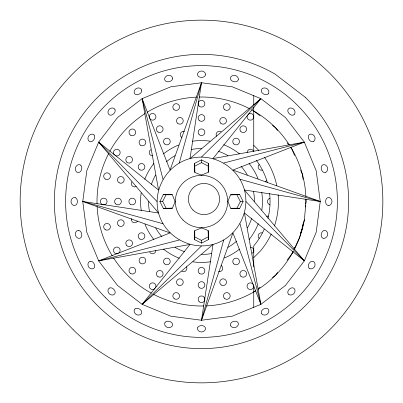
<?xml version="1.0" encoding="UTF-8"?>
<svg xmlns="http://www.w3.org/2000/svg" width="403" height="403" viewBox="0 0 403 403"><rect width="100%" height="100%" fill="white"/><g stroke="black" fill="none" stroke-linecap="round" stroke-linejoin="round"><path stroke-width="0.6" d="M294.119 249.195L299.691 237.241L304.406 219.645L305.993 201.5A104.493 104.493 0 0 0 305.963 198.991M82.756 201.5L86.801 170.766L98.664 142.128L117.535 117.535L142.128 98.664L170.766 86.801L201.5 82.756L232.234 86.801L260.872 98.664L285.465 117.535L304.336 142.128L316.199 170.766L320.244 201.5L316.199 232.234L304.336 260.872L285.465 285.465L260.872 304.336L232.234 316.199L201.5 320.244L170.766 316.199L142.128 304.336L117.535 285.465L98.664 260.872L86.801 232.234L82.756 201.5L158.56 213.006C164.726 236.143 189.884 250.666 213.006 244.44C236.143 238.274 250.666 213.116 244.44 189.994C238.274 166.857 213.116 152.334 189.994 158.56C166.857 164.726 152.334 189.884 158.56 213.006L98.664 142.128L158.56 189.994L142.128 98.664L170.066 170.066L201.5 82.756L189.994 158.56L260.872 98.664L213.006 158.56L304.336 142.128L232.934 170.066L320.244 201.5L244.44 189.994L304.336 260.872L244.44 213.006L260.872 304.336L232.934 232.934L201.5 320.244L213.006 244.44L142.128 304.336L189.994 244.44L98.664 260.872L170.066 232.934L82.756 201.5L162.998 223.73M194.72 230.692L194.372 233.352L194.448 239.604L201.581 243.115L208.603 239.528L208.175 230.556L201.5 227.846L201.772 227.826L194.72 230.692L194.8 236.939L194.448 239.604M208.28 172.308L208.2 166.061L208.553 163.396L201.419 159.885L194.397 163.472L194.825 172.444L201.5 175.154L201.228 175.174L208.28 172.308L208.628 169.648L208.553 163.396M303.081 223.63L302.431 228.546L300.537 233.125M305.267 207.031L305.509 205.187M305.67 203.958L305.993 201.5L305.67 199.042M179.27 162.998L201.5 82.756M201.5 320.244L223.73 240.002M159.885 201.581L163.396 194.448L169.648 194.372L172.308 194.72L175.174 201.772L175.154 201.5L172.444 208.175L163.472 208.603L159.885 201.581L162.55 201.228L166.137 208.255L172.444 208.175M243.115 201.419L239.604 208.553L233.352 208.628L230.692 208.28L227.826 201.228L227.846 201.5L230.556 194.825L239.528 194.397L243.115 201.419L240.45 201.772L236.863 194.745L230.556 194.825M287.087 260.142L291.994 253.749L292.941 251.457M293.893 249.165L294.603 247.447M291.994 253.749L293.057 251.472M172.308 194.72L166.061 194.8L162.6 201.5L162.55 201.228M230.692 208.28L236.939 208.2L240.4 201.5L240.45 201.772M277.652 272.438L275.39 275.39L272.438 277.652M253.749 257.658L260.444 250.958A76.948 76.948 0 0 0 271.234 234.017M201.5 157.044L260.872 98.664M142.128 304.336L201.5 245.956M253.749 291.994L255.22 290.86M258.172 288.598L260.142 287.087M194.825 172.444L194.745 166.137L201.772 162.55L201.419 159.885M201.581 243.115L201.228 240.45L208.255 236.863L208.175 230.556M223.73 162.998L304.336 142.128M98.664 260.872L179.27 240.002M201.772 162.55L201.5 162.6L208.2 166.061M201.228 240.45L201.5 240.4L194.8 236.939M236.863 194.745L239.528 194.397M163.472 208.603L166.137 208.255M163.396 194.448L166.061 194.8M236.939 208.2L239.604 208.553M240.002 179.27L320.244 201.5M253.749 111.006L260.142 115.913M272.438 125.348L275.39 127.61L277.652 130.562M253.749 145.342L258.771 150.364M245.956 201.5L304.336 260.872M98.664 142.128L157.044 201.5M287.087 142.858L288.598 144.828M290.86 147.78L291.994 149.251L294.603 155.553M300.537 169.875L302.431 174.454L303.081 179.37M240.002 223.73L260.872 304.336M142.128 98.664L162.998 179.27M208.255 236.863L208.603 239.528M194.397 163.472L194.745 166.137M253.749 95.309L253.749 104.73M253.749 107.238L253.749 151.558M253.749 267.023L253.749 245.85L254.021 245.573A68.565 68.565 0 0 0 264.292 229.04M253.749 285.752L253.749 307.69M251.754 218.209A52.959 52.959 0 0 1 247.361 227.977M236.667 241.1A52.959 52.959 0 0 1 227.977 247.361M211.535 253.497A52.959 52.959 0 0 1 201.5 254.459M184.791 251.754A52.959 52.959 0 0 1 175.023 247.361M161.9 236.667A52.959 52.959 0 0 1 155.639 227.977M149.503 211.535A52.959 52.959 0 0 1 148.541 201.5M151.246 184.791A52.959 52.959 0 0 1 155.639 175.023M166.333 161.9A52.959 52.959 0 0 1 175.023 155.639M191.465 149.503A52.959 52.959 0 0 1 201.5 148.541M218.209 151.246A52.959 52.959 0 0 1 227.977 155.639M241.1 166.333A52.959 52.959 0 0 1 247.361 175.023M253.497 191.465A52.959 52.959 0 0 1 254.459 201.5M258.263 223.675A60.939 60.939 0 0 1 249.084 239.568M239.568 249.084A60.939 60.939 0 0 1 224.249 258.036M210.678 261.743A60.939 60.939 0 0 1 192.936 261.834M179.325 258.263A60.939 60.939 0 0 1 163.432 249.084M153.916 239.568A60.939 60.939 0 0 1 144.964 224.249M141.257 210.678A60.939 60.939 0 0 1 141.166 192.936M144.737 179.325A60.939 60.939 0 0 1 153.916 163.432M163.432 153.916A60.939 60.939 0 0 1 178.751 144.964M192.322 141.257A60.939 60.939 0 0 1 210.064 141.166M223.675 144.737A60.939 60.939 0 0 1 239.568 153.916M249.084 163.432A60.939 60.939 0 0 1 258.036 178.751M261.743 192.322A60.939 60.939 0 0 1 261.834 210.064M304.406 219.645A104.493 104.493 0 0 1 294.402 249.336M293.223 251.563A104.493 104.493 0 0 1 258.036 289.379M255.905 290.714A104.493 104.493 0 0 1 206.442 305.877M203.963 305.963A104.493 104.493 0 0 1 153.593 294.366M151.402 293.203A104.493 104.493 0 0 1 113.581 257.97M112.266 255.87A104.493 104.493 0 0 1 97.123 206.442M97.037 203.963A104.493 104.493 0 0 1 108.634 153.593M109.797 151.402A104.493 104.493 0 0 1 145.03 113.581M147.13 112.266A104.493 104.493 0 0 1 196.558 97.123M199.037 97.037A104.493 104.493 0 0 1 249.407 108.634M251.598 109.797A104.493 104.493 0 0 1 289.379 144.964M290.714 147.095A104.493 104.493 0 0 1 305.872 196.478M181.899 137.524A3.36 3.36 0 0 1 184.448 131.368M149.357 117.676A3.36 3.36 0 0 1 153.185 113.5A3.36 3.36 0 0 1 155.351 118.734A3.36 3.36 0 0 1 149.694 118.487M265.476 181.899A3.36 3.36 0 0 1 266.71 180.67M247.104 152.536A3.36 3.36 0 0 1 253.371 150.858M248.021 114.432A3.36 3.36 0 0 1 253.552 115.661A3.36 3.36 0 0 1 250.107 120.154A3.36 3.36 0 0 1 247.487 115.127M114.432 154.979A3.36 3.36 0 0 1 115.661 149.448A3.36 3.36 0 0 1 120.154 152.893A3.36 3.36 0 0 1 115.127 155.513M152.536 155.896A3.36 3.36 0 0 1 150.858 149.629M137.524 221.101A3.36 3.36 0 0 1 131.368 218.552M136.29 186.488A3.36 3.36 0 0 1 131.705 181.899M216.512 136.29A3.36 3.36 0 0 1 221.101 131.705M262.338 170.121A3.36 3.36 0 0 1 259.094 164.5M221.101 265.476A3.36 3.36 0 0 1 218.552 271.632M250.465 247.104A3.36 3.36 0 0 1 252.142 253.371M154.979 288.568A3.36 3.36 0 0 1 149.448 287.339A3.36 3.36 0 0 1 152.893 282.846A3.36 3.36 0 0 1 155.513 287.873M253.643 285.324A3.36 3.36 0 0 1 249.815 289.5A3.36 3.36 0 0 1 247.649 284.266A3.36 3.36 0 0 1 253.306 284.513M155.896 250.465A3.36 3.36 0 0 1 149.629 252.142M269.879 204.744A3.36 3.36 0 0 1 269.879 198.256M259.094 238.5A3.36 3.36 0 0 1 262.338 232.879M266.71 216.512A3.36 3.36 0 0 1 268.388 216.063M186.488 266.71A3.36 3.36 0 0 1 181.899 271.295M117.676 253.643A3.36 3.36 0 0 1 113.5 249.815A3.36 3.36 0 0 1 118.734 247.649A3.36 3.36 0 0 1 118.487 253.306M278.151 194.795A76.948 76.948 0 0 1 274.408 226.093M264.529 157.366A76.948 76.948 0 0 1 276.816 185.748M269.577 193.329A68.565 68.565 0 0 1 267.965 218.33M256.368 160.384A68.565 68.565 0 0 1 267.476 182.841M205.505 74.384L205.369 75.195A4.015 3.153 7.5 0 1 201.5 77.346A4.015 3.153 -7.5 0 1 197.495 74.384A4.015 3.153 -7.5 0 1 201.5 71.024A4.015 3.153 7.5 0 1 205.505 74.384M197.631 327.805L197.495 328.616A4.015 3.153 7.5 0 0 201.5 331.976A4.015 3.153 -7.5 0 0 205.505 328.616A4.015 3.153 -7.5 0 0 201.5 325.654A4.015 3.153 7.5 0 0 197.631 327.805M238.269 79.754L237.926 80.499A4.015 3.153 22.5 0 1 233.634 81.577A4.015 3.153 7.5 0 1 230.531 77.678A4.015 3.153 7.5 0 1 235.271 75.467A4.015 3.153 22.5 0 1 238.269 79.754M165.074 322.501L164.731 323.246A4.015 3.153 22.5 0 0 167.729 327.533A4.015 3.153 7.5 0 0 172.469 325.322A4.015 3.153 7.5 0 0 169.366 321.423A4.015 3.153 22.5 0 0 165.074 322.501M268.524 93.415L268 94.05A4.015 3.153 37.5 0 1 263.577 93.98A4.015 3.153 22.5 0 1 261.592 89.411A4.015 3.153 22.5 0 1 266.741 88.504A4.015 3.153 37.5 0 1 268.524 93.415M135 308.95L134.476 309.585A4.015 3.153 37.5 0 0 136.259 314.496A4.015 3.153 22.5 0 0 141.408 313.589A4.015 3.153 22.5 0 0 139.423 309.02A4.015 3.153 37.5 0 0 135 308.95M294.215 114.447L293.545 114.926A4.015 3.153 52.5 0 1 289.289 113.711A4.015 3.153 37.5 0 1 288.553 108.785A4.015 3.153 37.5 0 1 293.762 109.238A4.015 3.153 52.5 0 1 294.215 114.447M109.455 288.074L108.785 288.553A4.015 3.153 52.5 0 0 109.238 293.762A4.015 3.153 37.5 0 0 114.447 294.215A4.015 3.153 37.5 0 0 113.711 289.289A4.015 3.153 52.5 0 0 109.455 288.074M313.589 141.408L312.814 141.695A4.015 3.153 67.5 0 1 309.02 139.423A4.015 3.153 52.5 0 1 309.585 134.476A4.015 3.153 52.5 0 1 314.496 136.259A4.015 3.153 67.5 0 1 313.589 141.408M90.186 261.305L89.411 261.592A4.015 3.153 67.5 0 0 88.504 266.741A4.015 3.153 52.5 0 0 93.415 268.524A4.015 3.153 52.5 0 0 93.98 263.577A4.015 3.153 67.5 0 0 90.186 261.305M325.322 172.469L324.501 172.544A4.015 3.153 82.5 0 1 321.423 169.366A4.015 3.153 67.5 0 1 323.246 164.731A4.015 3.153 67.5 0 1 327.533 167.729A4.015 3.153 82.5 0 1 325.322 172.469M78.499 230.456L77.678 230.531A4.015 3.153 82.5 0 0 75.467 235.271A4.015 3.153 67.5 0 0 79.754 238.269A4.015 3.153 67.5 0 0 81.577 233.634A4.015 3.153 82.5 0 0 78.499 230.456M328.616 205.505L327.805 205.369A4.015 3.153 -82.5 0 1 325.654 201.5A4.015 3.153 82.5 0 1 328.616 197.495A4.015 3.153 82.5 0 1 331.976 201.5A4.015 3.153 -82.5 0 1 328.616 205.505M75.195 197.631L74.384 197.495A4.015 3.153 -82.5 0 0 71.024 201.5A4.015 3.153 82.5 0 0 74.384 205.505A4.015 3.153 82.5 0 0 77.346 201.5A4.015 3.153 -82.5 0 0 75.195 197.631M323.246 238.269L322.501 237.926A4.015 3.153 -67.5 0 1 321.423 233.634A4.015 3.153 -82.5 0 1 325.322 230.531A4.015 3.153 -82.5 0 1 327.533 235.271A4.015 3.153 -67.5 0 1 323.246 238.269M80.499 165.074L79.754 164.731A4.015 3.153 -67.5 0 0 75.467 167.729A4.015 3.153 -82.5 0 0 77.678 172.469A4.015 3.153 -82.5 0 0 81.577 169.366A4.015 3.153 -67.5 0 0 80.499 165.074M305.529 97.471L275.063 74.087A147.125 147.125 0 0 0 54.939 188.68A147.125 147.125 0 0 0 251.82 339.749A147.125 147.125 0 0 0 305.529 97.471M309.585 268.524L308.95 268A4.015 3.153 -52.5 0 1 309.02 263.577A4.015 3.153 -67.5 0 1 313.589 261.592A4.015 3.153 -67.5 0 1 314.496 266.741A4.015 3.153 -52.5 0 1 309.585 268.524M94.05 135L93.415 134.476A4.015 3.153 -52.5 0 0 88.504 136.259A4.015 3.153 -67.5 0 0 89.411 141.408A4.015 3.153 -67.5 0 0 93.98 139.423A4.015 3.153 -52.5 0 0 94.05 135M288.553 294.215L288.074 293.545A4.015 3.153 -37.5 0 1 289.289 289.289A4.015 3.153 -52.5 0 1 294.215 288.553A4.015 3.153 -52.5 0 1 293.762 293.762A4.015 3.153 -37.5 0 1 288.553 294.215M114.926 109.455L114.447 108.785A4.015 3.153 -37.5 0 0 109.238 109.238A4.015 3.153 -52.5 0 0 108.785 114.447A4.015 3.153 -52.5 0 0 113.711 113.711A4.015 3.153 -37.5 0 0 114.926 109.455M261.592 313.589L261.305 312.814A4.015 3.153 -22.5 0 1 263.577 309.02A4.015 3.153 -37.5 0 1 268.524 309.585A4.015 3.153 -37.5 0 1 266.741 314.496A4.015 3.153 -22.5 0 1 261.592 313.589M141.695 90.186L141.408 89.411A4.015 3.153 -22.5 0 0 136.259 88.504A4.015 3.153 -37.5 0 0 134.476 93.415A4.015 3.153 -37.5 0 0 139.423 93.98A4.015 3.153 -22.5 0 0 141.695 90.186M230.531 325.322L230.456 324.501A4.015 3.153 -7.5 0 1 233.634 321.423A4.015 3.153 -22.5 0 1 238.269 323.246A4.015 3.153 -22.5 0 1 235.271 327.533A4.015 3.153 -7.5 0 1 230.531 325.322M172.544 78.499L172.469 77.678A4.015 3.153 -7.5 0 0 167.729 75.467A4.015 3.153 -22.5 0 0 164.731 79.754A4.015 3.153 -22.5 0 0 169.366 81.577A4.015 3.153 -7.5 0 0 172.544 78.499M73.265 329.735A181.35 181.35 0 0 0 376.669 248.434A181.35 181.35 0 0 0 154.566 26.331A181.35 181.35 0 0 0 73.265 329.735M183.007 219.993A26.155 26.155 0 0 0 226.763 208.27A26.155 26.155 0 0 0 194.73 176.237A26.155 26.155 0 0 0 183.007 219.993M192.982 210.018A15.561 15.561 0 0 0 219.015 203.041A15.561 15.561 0 0 0 199.959 183.985A15.561 15.561 0 0 0 192.982 210.018M105.41 297.59A135.892 135.892 0 0 0 332.757 236.672A135.892 135.892 0 0 0 166.328 70.243A135.892 135.892 0 0 0 105.41 297.59M177.506 123.202A3.36 3.36 0 0 0 183.128 121.696A3.36 3.36 0 0 0 179.013 117.58A3.36 3.36 0 0 0 177.506 123.202M158.062 132.078A3.36 3.36 0 0 0 163.099 129.172A3.36 3.36 0 0 0 158.062 126.26A3.36 3.36 0 0 0 158.062 132.078M164.5 143.906A3.36 3.36 0 0 0 170.121 142.4A3.36 3.36 0 0 0 166.006 138.284A3.36 3.36 0 0 0 164.5 143.906M102.024 204.407A3.36 3.36 0 0 0 107.062 201.5A3.36 3.36 0 0 0 102.024 198.593A3.36 3.36 0 0 0 102.024 204.407M115.606 203.873A3.36 3.36 0 0 0 121.222 202.371A3.36 3.36 0 0 0 117.112 198.256A3.36 3.36 0 0 0 115.606 203.873M130.572 204.407A3.36 3.36 0 0 0 135.609 201.5A3.36 3.36 0 0 0 130.572 198.593A3.36 3.36 0 0 0 130.572 204.407M240.883 131.544A3.36 3.36 0 0 0 246.505 130.038A3.36 3.36 0 0 0 242.389 125.927A3.36 3.36 0 0 0 240.883 131.544M233.75 143.906A3.36 3.36 0 0 0 239.367 142.4A3.36 3.36 0 0 0 235.256 138.284A3.36 3.36 0 0 0 233.75 143.906M140.763 145.352A3.36 3.36 0 0 0 145.8 142.44A3.36 3.36 0 0 0 140.763 139.534A3.36 3.36 0 0 0 140.763 145.352M130.668 135.257A3.36 3.36 0 0 0 135.705 132.35A3.36 3.36 0 0 0 130.668 129.439A3.36 3.36 0 0 0 130.668 135.257M126.794 162.117A3.36 3.36 0 0 0 132.411 160.611A3.36 3.36 0 0 0 128.3 156.495A3.36 3.36 0 0 0 126.794 162.117M139.851 169.784A3.36 3.36 0 0 0 144.889 166.877A3.36 3.36 0 0 0 139.851 163.966A3.36 3.36 0 0 0 139.851 169.784M118.452 225.494A3.36 3.36 0 0 0 124.069 223.987A3.36 3.36 0 0 0 119.958 219.872A3.36 3.36 0 0 0 118.452 225.494M105.359 229.72A3.36 3.36 0 0 0 110.397 226.813A3.36 3.36 0 0 0 105.359 223.902A3.36 3.36 0 0 0 105.359 229.72M173.814 109.415A3.36 3.36 0 0 0 179.431 107.908A3.36 3.36 0 0 0 175.32 103.793A3.36 3.36 0 0 0 173.814 109.415M178.202 285.082A3.36 3.36 0 0 0 183.244 282.176A3.36 3.36 0 0 0 178.202 279.264A3.36 3.36 0 0 0 178.202 285.082M105.359 179.098A3.36 3.36 0 0 0 110.397 176.187A3.36 3.36 0 0 0 105.359 173.28A3.36 3.36 0 0 0 105.359 179.098M119.147 182.791A3.36 3.36 0 0 0 124.184 179.884A3.36 3.36 0 0 0 119.147 176.972A3.36 3.36 0 0 0 119.147 182.791M224.436 109.415A3.36 3.36 0 0 0 230.058 107.908A3.36 3.36 0 0 0 225.942 103.793A3.36 3.36 0 0 0 224.436 109.415M220.743 123.202A3.36 3.36 0 0 0 226.36 121.696A3.36 3.36 0 0 0 222.249 117.58A3.36 3.36 0 0 0 220.743 123.202M224.436 298.336A3.36 3.36 0 0 0 230.058 296.83A3.36 3.36 0 0 0 225.942 292.719A3.36 3.36 0 0 0 224.436 298.336M221.438 285.082A3.36 3.36 0 0 0 226.476 282.176A3.36 3.36 0 0 0 221.438 279.264A3.36 3.36 0 0 0 221.438 285.082M199.127 134.627A3.36 3.36 0 0 0 204.744 133.121A3.36 3.36 0 0 0 200.629 129.01A3.36 3.36 0 0 0 199.127 134.627M199.127 106.08A3.36 3.36 0 0 0 204.744 104.573A3.36 3.36 0 0 0 200.629 100.463A3.36 3.36 0 0 0 199.127 106.08M199.127 120.356A3.36 3.36 0 0 0 204.744 118.85A3.36 3.36 0 0 0 200.629 114.734A3.36 3.36 0 0 0 199.127 120.356M158.062 276.74A3.36 3.36 0 0 0 163.099 273.828A3.36 3.36 0 0 0 158.062 270.922A3.36 3.36 0 0 0 158.062 276.74M164.5 263.844A3.36 3.36 0 0 0 170.121 262.338A3.36 3.36 0 0 0 166.006 258.227A3.36 3.36 0 0 0 164.5 263.844M233.75 263.844A3.36 3.36 0 0 0 239.367 262.338A3.36 3.36 0 0 0 235.256 258.227A3.36 3.36 0 0 0 233.75 263.844M240.883 276.206A3.36 3.36 0 0 0 246.505 274.7A3.36 3.36 0 0 0 242.389 270.589A3.36 3.36 0 0 0 240.883 276.206M174.509 298.87A3.36 3.36 0 0 0 179.547 295.963A3.36 3.36 0 0 0 174.509 293.052A3.36 3.36 0 0 0 174.509 298.87M130.668 273.561A3.36 3.36 0 0 0 135.705 270.65A3.36 3.36 0 0 0 130.668 267.743A3.36 3.36 0 0 0 130.668 273.561M140.068 262.932A3.36 3.36 0 0 0 145.685 261.426A3.36 3.36 0 0 0 141.574 257.316A3.36 3.36 0 0 0 140.068 262.932M126.794 245.634A3.36 3.36 0 0 0 132.411 244.127A3.36 3.36 0 0 0 128.3 240.017A3.36 3.36 0 0 0 126.794 245.634M199.127 301.671A3.36 3.36 0 0 0 204.744 300.164A3.36 3.36 0 0 0 200.629 296.049A3.36 3.36 0 0 0 199.127 301.671M139.851 239.034A3.36 3.36 0 0 0 144.889 236.123A3.36 3.36 0 0 0 139.851 233.216A3.36 3.36 0 0 0 139.851 239.034M199.823 287.928A3.36 3.36 0 0 0 204.86 285.022A3.36 3.36 0 0 0 199.823 282.11A3.36 3.36 0 0 0 199.823 287.928M199.823 273.657A3.36 3.36 0 0 0 204.86 270.745A3.36 3.36 0 0 0 199.823 267.839A3.36 3.36 0 0 0 199.823 273.657"/></g></svg>
